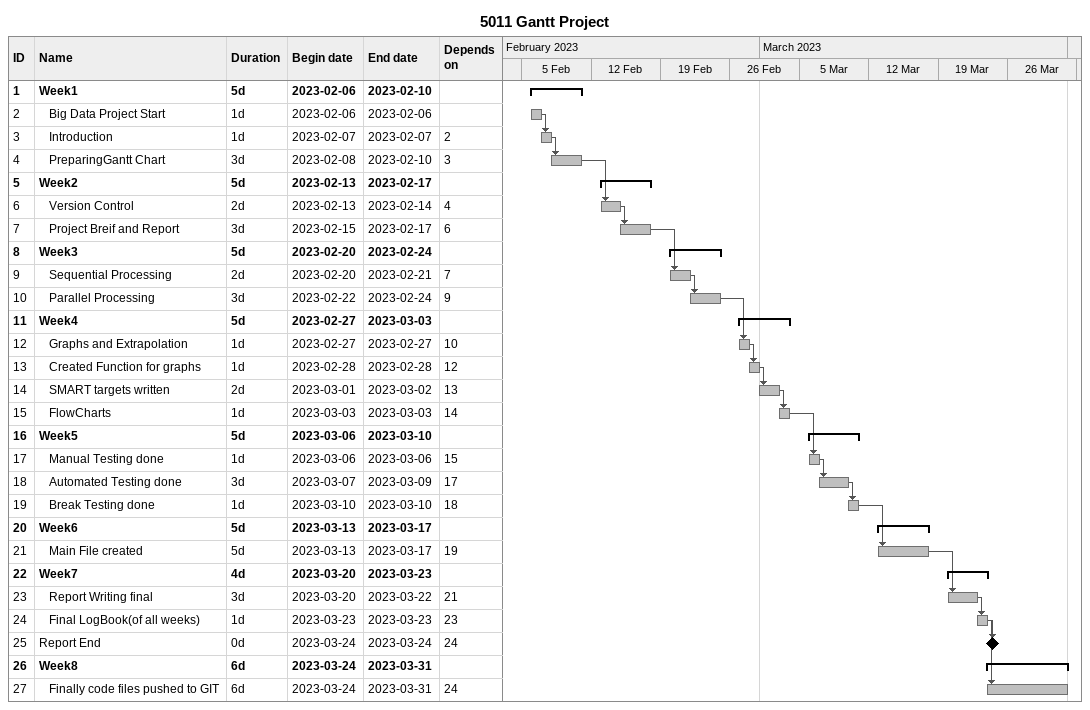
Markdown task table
5011 Gantt Project

| ID | Level | Task | Duration | Start | Finish | Predecessors |
|---|---|---|---|---|---|---|
| 1 | 1 | **Week1** | 5d | 2023-02-06 | 2023-02-10 |  |
| 2 | 2 | Big Data Project Start | 1d | 2023-02-06 | 2023-02-06 |  |
| 3 | 2 | Introduction | 1d | 2023-02-07 | 2023-02-07 | 2 |
| 4 | 2 | PreparingGantt Chart | 3d | 2023-02-08 | 2023-02-10 | 3 |
| 5 | 1 | **Week2** | 5d | 2023-02-13 | 2023-02-17 |  |
| 6 | 2 | Version Control | 2d | 2023-02-13 | 2023-02-14 | 4 |
| 7 | 2 | Project Breif and Report | 3d | 2023-02-15 | 2023-02-17 | 6 |
| 8 | 1 | **Week3** | 5d | 2023-02-20 | 2023-02-24 |  |
| 9 | 2 | Sequential Processing | 2d | 2023-02-20 | 2023-02-21 | 7 |
| 10 | 2 | Parallel Processing | 3d | 2023-02-22 | 2023-02-24 | 9 |
| 11 | 1 | **Week4** | 5d | 2023-02-27 | 2023-03-03 |  |
| 12 | 2 | Graphs and Extrapolation | 1d | 2023-02-27 | 2023-02-27 | 10 |
| 13 | 2 | Created Function for graphs | 1d | 2023-02-28 | 2023-02-28 | 12 |
| 14 | 2 | SMART targets written | 2d | 2023-03-01 | 2023-03-02 | 13 |
| 15 | 2 | FlowCharts | 1d | 2023-03-03 | 2023-03-03 | 14 |
| 16 | 1 | **Week5** | 5d | 2023-03-06 | 2023-03-10 |  |
| 17 | 2 | Manual Testing done | 1d | 2023-03-06 | 2023-03-06 | 15 |
| 18 | 2 | Automated Testing done | 3d | 2023-03-07 | 2023-03-09 | 17 |
| 19 | 2 | Break Testing done | 1d | 2023-03-10 | 2023-03-10 | 18 |
| 20 | 1 | **Week6** | 5d | 2023-03-13 | 2023-03-17 |  |
| 21 | 2 | Main File created | 5d | 2023-03-13 | 2023-03-17 | 19 |
| 22 | 1 | **Week7** | 4d | 2023-03-20 | 2023-03-23 |  |
| 23 | 2 | Report Writing final | 3d | 2023-03-20 | 2023-03-22 | 21 |
| 24 | 2 | Final LogBook(of all weeks) | 1d | 2023-03-23 | 2023-03-23 | 23 |
| 25 | 1 | Report End | 0d | 2023-03-24 | 2023-03-24 | 24 |
| 26 | 1 | **Week8** | 6d | 2023-03-24 | 2023-03-31 |  |
| 27 | 2 | Finally code files pushed to GIT | 6d | 2023-03-24 | 2023-03-31 | 24 |
